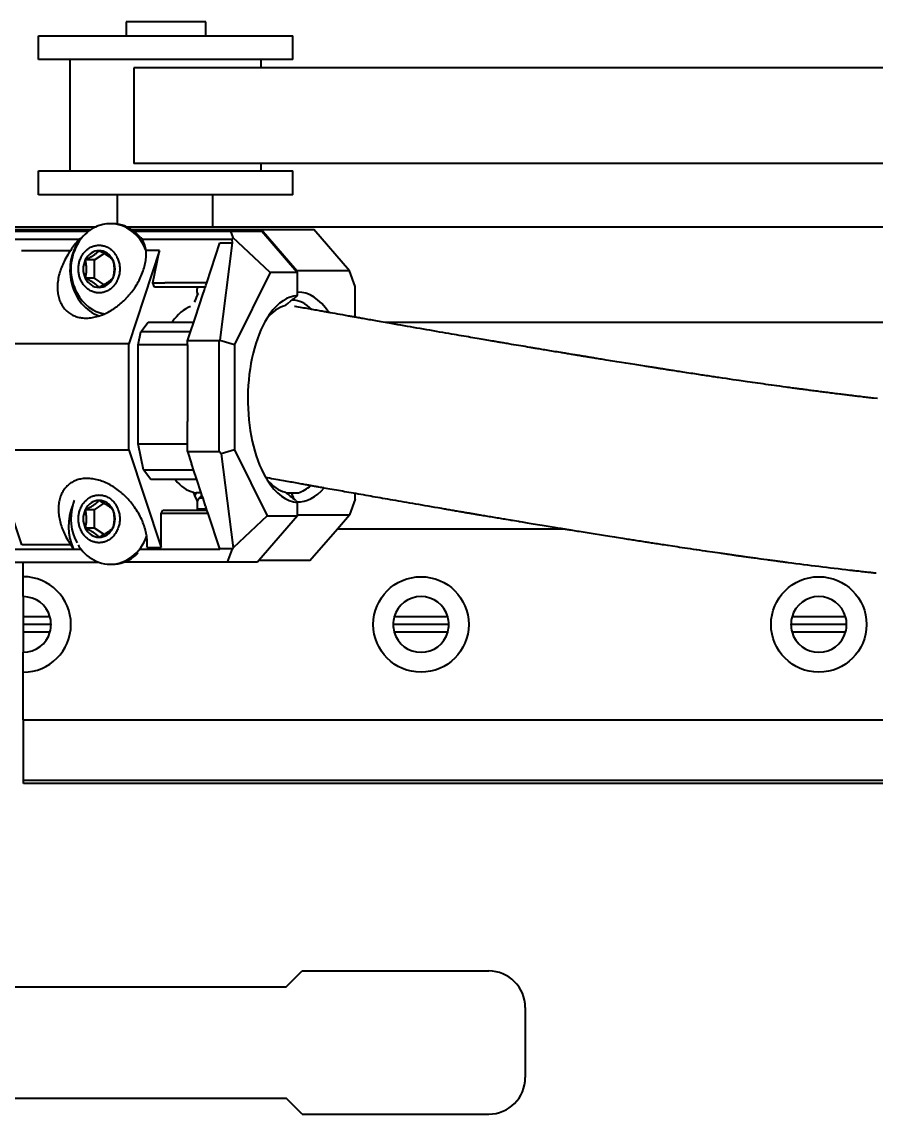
# Model space of a CAD drawing. Header units: millimetres. Extents: x 15 to 415, y 5 to 292.
# Drawn here: x 70.14 to 83.56, y 96.56 to 113.72 of the extents above; entities that cross this region are included whole.
import ezdxf

# ---------------------------------------------------------------- set-up
doc = ezdxf.new("R2010")
doc.units = ezdxf.units.MM
doc.layers.add('Geometries', color=7, linetype='Continuous')

msp = doc.modelspace()

# ---------------------------------------------------------------- linework, layer by layer
at = {"layer": 'Geometries', "linetype": 'Continuous', "lineweight": 40}
for p, q in [((71.7768, 113.7231), (71.7768, 113.5047)), ((73.0268, 113.7231), (71.7768, 113.7231)), ((73.0268, 113.5047), (73.0268, 113.7231)), ((70.3955, 113.1297), (70.3955, 113.5047)), ((70.3955, 113.5047), (71.7768, 113.5047)), ((71.7768, 113.5047), (73.0268, 113.5047)), ((73.0268, 113.5047), (74.3955, 113.5047)), ((74.3955, 113.1297), (74.3955, 113.5047)), ((70.8955, 113.1297), (70.3955, 113.1297)), ((70.8955, 111.3797), (70.8955, 113.1297)), ((73.8955, 113.1297), (70.8955, 113.1297)), ((73.8955, 112.9996), (73.8955, 113.1297)), ((74.3955, 113.1297), (73.8955, 113.1297)), ((71.8928, 112.9996), (71.8928, 111.4996)), ((73.8955, 112.9996), (71.8928, 112.9996)), ((86.6718, 112.9996), (73.8955, 112.9996)), ((73.8955, 111.4996), (71.8928, 111.4996)), ((73.8955, 111.3797), (73.8955, 111.4996)), ((86.602, 111.4996), (73.8955, 111.4996)), ((70.3955, 111.0047), (70.3955, 111.3797)), ((70.3955, 111.3797), (70.8955, 111.3797)), ((70.8955, 111.3797), (73.8955, 111.3797)), ((73.8955, 111.3797), (74.3955, 111.3797)), ((74.3955, 111.0047), (74.3955, 111.3797)), ((71.6328, 111.0047), (70.3955, 111.0047)), ((71.6328, 111.0047), (71.6328, 110.546)), ((73.1328, 111.0047), (71.6328, 111.0047)), ((74.3955, 111.0047), (73.1328, 111.0047)), ((73.1328, 111.0047), (73.1328, 110.4996)), ((71.5559, 110.5515), (71.5249, 110.5515)), ((68.034, 110.4584), (71.2198, 110.4584)), ((68.0691, 110.4335), (71.1848, 110.4335)), ((71.2937, 110.4996), (69.9497, 110.4996)), ((73.1328, 110.4996), (71.787, 110.4996)), ((71.8609, 110.4584), (73.0268, 110.4584)), ((71.896, 110.4335), (73.0268, 110.4335)), ((73.0268, 110.4584), (73.8945, 110.4584)), ((73.0268, 110.4335), (73.4126, 110.4335)), ((86.602, 110.4996), (73.1328, 110.4996)), ((73.4126, 110.4335), (73.4498, 110.3341)), ((73.4126, 110.4335), (73.904, 110.4335)), ((74.4571, 109.8109), (73.8945, 110.4584)), ((73.8945, 110.4584), (74.7233, 110.4584)), ((73.904, 110.4335), (74.4571, 109.797)), ((75.2859, 109.8109), (74.7233, 110.4584)), ((71.034, 110.3028), (68.2266, 110.3028)), ((71.0641, 110.3267), (71.075, 110.3267)), ((72.0229, 110.3267), (72.0019, 110.3267)), ((73.4343, 110.3028), (72.0294, 110.3028)), ((72.0673, 110.214), (72.066, 110.2177)), ((73.041, 109.6239), (73.248, 110.2499)), ((73.248, 110.2499), (73.4425, 110.2499)), ((73.4425, 110.2499), (73.2487, 108.7209)), ((73.4498, 110.3341), (73.4343, 110.3028)), ((73.4343, 110.3028), (73.4425, 110.2499)), ((74.0384, 109.786), (73.4498, 110.3341)), ((70.1278, 110.1315), (70.9043, 110.1315)), ((71.2775, 109.9834), (71.4297, 110.0849)), ((72.3004, 110.1315), (71.8154, 108.6646)), ((72.3004, 110.1315), (72.0889, 110.1315)), ((72.0891, 110.1276), (72.0889, 110.1315)), ((72.1963, 109.6239), (72.3004, 110.1315)), ((71.2775, 109.9834), (71.1331, 109.9834)), ((71.2775, 109.6947), (71.2775, 109.9834)), ((71.2775, 109.6947), (71.1331, 109.6947)), ((71.4297, 109.5932), (71.2775, 109.6947)), ((74.0384, 109.786), (73.4771, 108.6516)), ((74.4667, 109.786), (74.0384, 109.786)), ((75.2859, 109.8109), (74.4571, 109.8109)), ((74.4571, 109.797), (74.4571, 109.8109)), ((74.4571, 109.797), (74.4667, 109.786)), ((74.4667, 109.4765), (74.4667, 109.786)), ((75.3725, 109.5635), (75.2859, 109.8109)), ((72.2192, 109.5548), (72.1963, 109.6239)), ((72.1963, 109.6239), (72.3821, 109.6239)), ((72.8916, 109.5548), (72.2192, 109.5548)), ((73.041, 109.6239), (72.3821, 109.6239)), ((73.0182, 109.5548), (72.8916, 109.5548)), ((72.8916, 109.5548), (72.8916, 109.5306)), ((72.8916, 109.4748), (72.8916, 109.5306)), ((72.9746, 109.4231), (73.0034, 109.5101)), ((73.0034, 109.5101), (73.0182, 109.5548)), ((73.0182, 109.5548), (73.0187, 109.5564)), ((73.0187, 109.5564), (73.0265, 109.5798)), ((73.0265, 109.5798), (73.041, 109.6239)), ((75.3725, 109.083), (75.3725, 109.5635)), ((72.8364, 109.0048), (72.9476, 109.3414)), ((72.8504, 109.325), (72.8623, 109.3513)), ((72.8623, 109.3513), (72.8916, 109.4162)), ((72.913, 109.4315), (72.8916, 109.4748)), ((72.8916, 109.4748), (72.8916, 109.4162)), ((72.9476, 109.3414), (72.9594, 109.3771)), ((72.9594, 109.3771), (72.9746, 109.4231)), ((74.3785, 109.3514), (74.3875, 109.3585)), ((74.3849, 109.3513), (74.3785, 109.3513)), ((74.3875, 109.3585), (74.3849, 109.3513)), ((74.4615, 109.4162), (74.4667, 109.4222)), ((74.4667, 109.4222), (74.4667, 109.4765)), ((74.2661, 109.2606), (74.2864, 109.2773)), ((72.0053, 108.8505), (72.1195, 109.0048)), ((72.1195, 109.0048), (72.4955, 109.0048)), ((72.4955, 109.0048), (72.8364, 109.0048)), ((72.7853, 108.8505), (72.8364, 109.0048)), ((86.602, 108.9996), (75.8437, 108.9996)), ((71.9638, 108.6484), (72.0053, 108.8505)), ((72.7853, 108.8505), (72.0053, 108.8505)), ((72.7388, 108.7096), (72.7853, 108.8505)), ((71.8154, 108.6646), (69.6429, 108.6646)), ((71.8154, 106.9991), (71.8154, 108.6646)), ((72.7388, 108.6484), (71.9638, 108.6484)), ((71.9638, 107.0939), (71.9638, 108.6484)), ((73.2384, 108.7096), (72.7388, 108.7096)), ((72.7388, 108.6484), (72.7388, 108.7096)), ((72.7388, 108.6484), (72.7388, 107.4445)), ((73.2384, 108.7096), (73.2487, 108.7209)), ((73.2384, 106.9721), (73.2384, 108.7096)), ((73.2487, 108.7209), (73.4771, 108.6516)), ((73.4771, 108.6516), (73.4771, 107.0007)), ((72.7388, 107.0939), (72.7388, 107.4445)), ((69.6429, 106.9991), (71.8154, 106.9991)), ((71.8154, 106.9991), (72.3238, 105.4614)), ((72.0478, 106.6841), (71.9638, 107.0939)), ((71.9638, 107.0939), (72.7388, 107.0939)), ((72.7388, 106.9721), (72.7388, 107.0939)), ((72.7388, 106.9721), (73.2384, 106.9721)), ((72.7388, 106.9721), (72.8029, 106.778)), ((73.2698, 106.9378), (73.2384, 106.9721)), ((73.4771, 107.0007), (73.2698, 106.9378)), ((73.2698, 106.9378), (73.4569, 105.4608)), ((73.4771, 107.0007), (73.9924, 105.9594)), ((72.8106, 106.7548), (72.8029, 106.778)), ((72.8106, 106.7548), (72.8106, 106.7547)), ((72.834, 106.6841), (72.8106, 106.7547)), ((72.0478, 106.6841), (72.834, 106.6841)), ((72.1621, 106.5298), (72.0478, 106.6841)), ((72.885, 106.5298), (72.834, 106.6841)), ((72.5423, 106.5298), (72.1621, 106.5298)), ((72.885, 106.5298), (72.5423, 106.5298)), ((72.9532, 106.3234), (72.885, 106.5298)), ((71.7009, 106.3235), (71.7062, 106.319)), ((71.7815, 106.2485), (71.7769, 106.2532)), ((72.8362, 106.3234), (72.832, 106.3324)), ((72.8362, 106.3234), (72.8767, 106.3234)), ((72.8557, 106.2809), (72.8362, 106.3234)), ((72.8767, 106.3234), (72.8557, 106.2809)), ((72.8916, 106.2026), (72.8557, 106.2809)), ((72.9532, 106.3234), (72.8767, 106.3234)), ((72.8916, 106.1785), (72.9203, 106.2365)), ((72.9203, 106.2365), (72.9656, 106.286)), ((72.982, 106.2365), (72.9203, 106.2365)), ((72.9656, 106.286), (72.9532, 106.3234)), ((72.982, 106.2365), (72.9656, 106.286)), ((73.0224, 106.1141), (72.982, 106.2365)), ((74.2879, 106.3234), (74.2768, 106.3324)), ((74.2935, 106.3189), (74.2879, 106.3234)), ((74.288, 106.3234), (74.3714, 106.3234)), ((74.3714, 106.3234), (74.4809, 106.3234)), ((74.3996, 106.2484), (74.3823, 106.2484)), ((74.3996, 106.2484), (74.4147, 106.2311)), ((75.3602, 106.319), (75.3724, 106.3168)), ((75.3725, 106.2247), (75.3725, 106.3168)), ((71.2775, 106.0584), (71.4297, 106.1599)), ((72.8916, 106.2026), (72.8916, 106.1785)), ((72.8916, 106.1785), (72.8916, 106.0734)), ((72.8916, 106.0734), (72.8916, 106.0484)), ((72.8916, 106.0734), (73.0359, 106.0734)), ((73.0224, 106.1141), (73.0268, 106.1008)), ((73.0359, 106.0734), (73.0268, 106.1008)), ((73.0441, 106.0484), (73.0359, 106.0734)), ((74.4147, 106.2311), (74.4353, 106.2073)), ((74.4415, 106.2026), (74.4353, 106.2073)), ((74.4415, 106.2026), (74.4593, 106.1821)), ((74.4593, 106.1821), (74.4667, 106.1736)), ((74.4667, 105.9773), (74.4667, 106.1736)), ((75.3725, 106.2247), (75.2859, 105.9773)), ((70.1362, 105.5068), (69.98, 105.9793)), ((71.2775, 106.0584), (71.1331, 106.0584)), ((71.2775, 105.7697), (71.2775, 106.0584)), ((72.3238, 105.9984), (72.3485, 106.0484)), ((73.0607, 105.9984), (72.3238, 105.9984)), ((72.3238, 105.4614), (72.3238, 105.9984)), ((72.3485, 106.0484), (72.8916, 106.0484)), ((72.8916, 106.0484), (73.0441, 106.0484)), ((73.0607, 105.9984), (73.0441, 106.0484)), ((73.2446, 105.442), (73.0607, 105.9984)), ((73.9924, 105.9594), (73.4569, 105.4608)), ((74.4667, 105.9594), (73.8575, 105.2584)), ((73.9924, 105.9594), (74.4667, 105.9594)), ((74.4667, 105.9773), (75.2859, 105.9773)), ((74.4667, 105.9594), (74.4667, 105.9773)), ((75.0926, 105.7548), (75.2859, 105.9773)), ((71.2775, 105.7697), (71.1331, 105.7697)), ((71.4297, 105.6682), (71.2775, 105.7697)), ((74.6612, 105.2584), (75.0926, 105.7548)), ((75.0926, 105.7548), (78.6689, 105.7548)), ((78.669, 105.7548), (78.6786, 105.7533)), ((68.2877, 105.4393), (70.9469, 105.4393)), ((70.9047, 105.5068), (70.1362, 105.5068)), ((70.9492, 105.4369), (71.0667, 105.437)), ((71.9867, 105.4371), (73.2472, 105.4369)), ((72.102, 105.4614), (72.1033, 105.4751)), ((72.102, 105.4614), (72.3238, 105.4614)), ((73.4468, 105.442), (73.2446, 105.442)), ((73.2472, 105.4369), (73.2446, 105.442)), ((73.3687, 105.2334), (73.4468, 105.442)), ((73.4468, 105.442), (73.4569, 105.4608)), ((70.0232, 105.2334), (70.157, 105.2334)), ((70.157, 105.0048), (70.157, 105.2334)), ((70.157, 105.2334), (70.1605, 105.2334)), ((70.1605, 105.2334), (71.3426, 105.2334)), ((73.3687, 105.2334), (71.7382, 105.2334)), ((73.8358, 105.2334), (73.3687, 105.2334)), ((73.8575, 105.2584), (73.8358, 105.2334)), ((74.6612, 105.2584), (73.8575, 105.2584)), ((71.5249, 105.2015), (71.5559, 105.2015)), ((70.157, 104.6923), (70.157, 105.0048)), ((70.1605, 104.3742), (70.1605, 104.6923)), ((70.5779, 104.3742), (70.1605, 104.3742)), ((70.1605, 104.2548), (70.1605, 104.3742)), ((76.8279, 104.3742), (75.9861, 104.3742)), ((83.0779, 104.3742), (82.2361, 104.3742)), ((70.5945, 104.2548), (70.1605, 104.2548)), ((70.1605, 104.1354), (70.1605, 104.2548)), ((76.8445, 104.2548), (75.9695, 104.2548)), ((83.0945, 104.2548), (82.2195, 104.2548)), ((70.5779, 104.1354), (70.1605, 104.1354)), ((70.1605, 103.8173), (70.1605, 104.1354)), ((76.8279, 104.1354), (75.9861, 104.1354)), ((83.0779, 104.1354), (82.2361, 104.1354)), ((70.157, 103.5048), (70.157, 103.8173)), ((70.157, 102.7548), (70.157, 103.5048)), ((70.157, 102.7548), (70.1605, 102.7548)), ((70.1605, 101.8048), (70.1605, 102.7548)), ((70.1605, 102.7548), (85.1868, 102.7548)), ((85.1868, 101.8048), (70.1605, 101.8048)), ((70.1605, 101.7548), (70.1605, 101.8048)), ((85.1868, 101.7548), (70.1605, 101.7548)), ((74.2908, 98.5606), (74.5408, 98.8106)), ((74.5408, 98.8106), (77.4701, 98.8106)), ((69.756, 98.5606), (74.2908, 98.5606)), ((78.0451, 98.2356), (78.0451, 97.1356)), ((69.3233, 96.8106), (74.2908, 96.8106)), ((74.5408, 96.5606), (74.2908, 96.8106)), ((74.5408, 96.5606), (77.4701, 96.5606))]:
    msp.add_line(p, q, dxfattribs=at)
at = {"layer": 'Geometries', "linetype": 'Continuous', "lineweight": 40, "flags": 128}
for points in [[(71.3496, 110.214), (71.3626, 110.2137), (71.3757, 110.2128), (71.389, 110.2113), (71.4024, 110.209), (71.4159, 110.2061), (71.4293, 110.2026), (71.4426, 110.1983), (71.4559, 110.1934), (71.4691, 110.1877), (71.4841, 110.1804), (71.4988, 110.1721), (71.5132, 110.163), (71.5273, 110.1529), (71.5383, 110.1442), (71.5491, 110.135), (71.5595, 110.1252), (71.5695, 110.1149), (71.5792, 110.1042), (71.5886, 110.093), (71.5975, 110.0814), (71.6059, 110.0693), (71.6139, 110.0569), (71.6214, 110.0442), (71.6301, 110.0279), (71.6381, 110.0113), (71.6452, 109.9943), (71.6516, 109.9771), (71.6566, 109.9615), (71.6609, 109.9458), (71.6646, 109.9302), (71.6677, 109.9145), (71.6702, 109.8989), (71.6721, 109.8837), (71.6734, 109.8686), (71.6741, 109.8537), (71.6744, 109.839), (71.6741, 109.8241), (71.6733, 109.8089), (71.672, 109.7935), (71.67, 109.778), (71.6675, 109.7624), (71.6644, 109.747), (71.6608, 109.7316), (71.6565, 109.7163), (71.6516, 109.701), (71.6452, 109.6838), (71.6381, 109.6668), (71.6301, 109.6501), (71.6214, 109.6338), (71.6139, 109.6211), (71.6059, 109.6087), (71.5975, 109.5967), (71.5886, 109.5851), (71.5792, 109.5739), (71.5695, 109.5631), (71.5595, 109.5528), (71.5491, 109.5431), (71.5383, 109.5338), (71.5273, 109.5252), (71.5132, 109.5151), (71.4988, 109.5059), (71.4841, 109.4977), (71.4691, 109.4904), (71.4557, 109.4846), (71.4421, 109.4796), (71.4285, 109.4753), (71.415, 109.4717), (71.4015, 109.4688), (71.3883, 109.4667), (71.3752, 109.4652), (71.3623, 109.4643), (71.3496, 109.464), (71.3366, 109.4643), (71.3235, 109.4652), (71.3102, 109.4668), (71.2968, 109.469), (71.2833, 109.4719), (71.2699, 109.4755), (71.2566, 109.4797), (71.2433, 109.4847), (71.2301, 109.4904), (71.2152, 109.4977), (71.2004, 109.5059), (71.186, 109.5151), (71.1719, 109.5252), (71.1609, 109.5338), (71.1502, 109.5431), (71.1397, 109.5528), (71.1297, 109.5631), (71.12, 109.5739), (71.1107, 109.5851), (71.1018, 109.5967), (71.0933, 109.6087), (71.0853, 109.6211), (71.0778, 109.6338), (71.0691, 109.6501), (71.0611, 109.6668), (71.054, 109.6838), (71.0476, 109.701), (71.0427, 109.7166), (71.0383, 109.7322), (71.0346, 109.7479), (71.0315, 109.7635), (71.029, 109.7791), (71.0272, 109.7943), (71.0259, 109.8094), (71.0251, 109.8243), (71.0248, 109.839), (71.0251, 109.854), (71.0259, 109.8692), (71.0272, 109.8845), (71.0292, 109.9), (71.0317, 109.9156), (71.0348, 109.931), (71.0384, 109.9464), (71.0427, 109.9618), (71.0476, 109.9771), (71.054, 109.9943), (71.0611, 110.0113), (71.0691, 110.0279), (71.0778, 110.0442), (71.0853, 110.0569), (71.0933, 110.0693), (71.1018, 110.0814), (71.1107, 110.093), (71.12, 110.1042), (71.1297, 110.1149), (71.1397, 110.1252), (71.1502, 110.135), (71.1609, 110.1442), (71.1719, 110.1529), (71.186, 110.163), (71.2004, 110.1721), (71.2152, 110.1804), (71.2301, 110.1877), (71.2435, 110.1935), (71.2571, 110.1985), (71.2707, 110.2028), (71.2842, 110.2063), (71.2977, 110.2092), (71.3109, 110.2114), (71.324, 110.2129), (71.3369, 110.2137), (71.3496, 110.214)], [(71.034, 110.3028), (71.049, 110.3148), (71.0641, 110.3267)], [(72.0229, 110.3267), (72.0263, 110.3148), (72.0294, 110.3028)], [(72.0414, 110.2786), (72.0382, 110.2855), (72.0294, 110.3028)], [(72.066, 110.2177), (72.0613, 110.2311), (72.0541, 110.2497), (72.0464, 110.2678), (72.0414, 110.2786)], [(72.0738, 110.1934), (72.068, 110.2119), (72.0673, 110.214)], [(72.0889, 110.1315), (72.0846, 110.1521), (72.0796, 110.1723), (72.0741, 110.1923), (72.0738, 110.1934)], [(70.9043, 110.1315), (70.8875, 110.108), (70.8714, 110.0841), (70.8557, 110.0598), (70.8407, 110.0352), (70.8264, 110.0102), (70.8127, 109.9851), (70.7996, 109.9597), (70.7883, 109.9363), (70.7777, 109.9128), (70.7676, 109.8892), (70.7582, 109.8657), (70.7494, 109.8421), (70.7413, 109.8186)], [(71.1331, 109.9834), (71.1466, 109.9902), (71.1594, 109.9968), (71.1716, 110.0032), (71.1833, 110.0094), (71.1943, 110.0155), (71.205, 110.0214), (71.2171, 110.0284), (71.2287, 110.0353), (71.2398, 110.0421), (71.2505, 110.0488), (71.2607, 110.0555), (71.2706, 110.0622), (71.2801, 110.069), (71.2894, 110.0758), (71.2984, 110.0826), (71.3073, 110.0896), (71.3145, 110.0956), (71.3216, 110.1017), (71.3287, 110.1079), (71.3336, 110.1123)], [(71.3336, 110.1123), (71.3357, 110.1143), (71.3427, 110.1209), (71.3496, 110.1277)], [(71.3496, 110.1277), (71.3631, 110.1209), (71.376, 110.1143), (71.3881, 110.1079), (71.3998, 110.1017), (71.4109, 110.0956), (71.4215, 110.0896), (71.4298, 110.0849)], [(71.4298, 110.0849), (71.4336, 110.0826), (71.4452, 110.0758), (71.4563, 110.069), (71.467, 110.0622), (71.4772, 110.0555), (71.4871, 110.0488), (71.4966, 110.0421), (71.5059, 110.0353), (71.515, 110.0284), (71.5238, 110.0214), (71.531, 110.0155), (71.5382, 110.0094), (71.5452, 110.0032), (71.5522, 109.9968), (71.5592, 109.9902), (71.5661, 109.9834)], [(71.9132, 109.5506), (71.9238, 109.5668), (71.938, 109.5895), (71.9517, 109.6126), (71.9648, 109.6358), (71.9774, 109.6593), (71.9899, 109.6841), (72.0017, 109.7091), (72.0128, 109.7342), (72.0233, 109.7594), (72.0329, 109.7846), (72.0419, 109.8097), (72.0497, 109.8337), (72.0569, 109.8576), (72.0633, 109.8814), (72.0691, 109.905), (72.0742, 109.9284), (72.0785, 109.9517), (72.0822, 109.9746), (72.0852, 109.9973), (72.0876, 110.0207), (72.0892, 110.0437), (72.0902, 110.0663), (72.0904, 110.0885), (72.09, 110.1103), (72.0891, 110.1276)], [(71.1331, 109.6947), (71.1366, 109.7094), (71.1399, 109.7243), (71.1429, 109.7395), (71.1455, 109.7549), (71.1475, 109.7678), (71.1491, 109.7809), (71.1504, 109.7941), (71.1514, 109.8075), (71.1521, 109.8209), (71.1524, 109.83), (71.1524, 109.839), (71.1522, 109.8542), (71.1515, 109.8693), (71.1504, 109.8844), (71.1488, 109.8993), (71.1469, 109.9141), (71.1447, 109.9286), (71.1421, 109.9426), (71.1394, 109.9564), (71.1363, 109.97), (71.1331, 109.9834)], [(71.5661, 109.9834), (71.5696, 109.9687), (71.5729, 109.9538), (71.5759, 109.9386), (71.5786, 109.9232), (71.5805, 109.9103), (71.5821, 109.8972), (71.5834, 109.8839), (71.5845, 109.8706), (71.5851, 109.8571), (71.5854, 109.8481), (71.5855, 109.839), (71.5852, 109.8239), (71.5845, 109.8087), (71.5834, 109.7936), (71.5818, 109.7787), (71.5799, 109.764), (71.5777, 109.7495), (71.5752, 109.7355), (71.5724, 109.7217), (71.5693, 109.7081), (71.5661, 109.6947)], [(70.7413, 109.8186), (70.7333, 109.7932), (70.726, 109.7676), (70.7194, 109.7419), (70.7135, 109.716), (70.7085, 109.69), (70.7042, 109.664), (70.7008, 109.638), (70.6984, 109.6142), (70.6968, 109.5905), (70.6959, 109.567), (70.6958, 109.5436), (70.6965, 109.5205), (70.6979, 109.4976), (70.7001, 109.4756), (70.703, 109.4539), (70.7067, 109.4326), (70.7111, 109.4117), (70.7162, 109.3912), (70.7221, 109.3712), (70.7287, 109.3516), (70.736, 109.3326), (70.744, 109.3142), (70.7526, 109.2963), (70.762, 109.2791), (70.7719, 109.2625), (70.7825, 109.2465), (70.7936, 109.2312), (70.8054, 109.2165), (70.8176, 109.2026), (70.8304, 109.1893), (70.8436, 109.1768), (70.8573, 109.165), (70.8714, 109.1539), (70.8859, 109.1435), (70.9007, 109.1339), (70.9159, 109.1249), (70.9314, 109.1166), (70.9475, 109.1089), (70.9641, 109.1018), (70.9813, 109.0954), (70.999, 109.0895), (71.0172, 109.0844), (71.0359, 109.0799), (71.0551, 109.0761), (71.0748, 109.0731), (71.0948, 109.0709), (71.1153, 109.0694), (71.1361, 109.0686), (71.1451, 109.0686)], [(71.3336, 109.5657), (71.3287, 109.5702), (71.3216, 109.5764), (71.3145, 109.5825), (71.3073, 109.5884), (71.2984, 109.5954), (71.2894, 109.6023), (71.2801, 109.6091), (71.2706, 109.6158), (71.2607, 109.6225), (71.2505, 109.6292), (71.2398, 109.636), (71.2287, 109.6427), (71.2171, 109.6496), (71.205, 109.6566), (71.1943, 109.6626), (71.1833, 109.6686), (71.1716, 109.6749), (71.1594, 109.6813), (71.1466, 109.6879), (71.1331, 109.6947)], [(71.5661, 109.6947), (71.5592, 109.6879), (71.5522, 109.6813), (71.5452, 109.6749), (71.5382, 109.6686), (71.531, 109.6626), (71.5238, 109.6566), (71.515, 109.6496), (71.5059, 109.6427), (71.4966, 109.636), (71.4871, 109.6292), (71.4772, 109.6225), (71.467, 109.6158), (71.4563, 109.6091), (71.4452, 109.6023), (71.4336, 109.5954), (71.4298, 109.5932)], [(71.3496, 109.5504), (71.3427, 109.5572), (71.3357, 109.5638), (71.3336, 109.5657)], [(71.4298, 109.5932), (71.4215, 109.5884), (71.4109, 109.5825), (71.3998, 109.5764), (71.3881, 109.5702), (71.376, 109.5638), (71.3631, 109.5572), (71.3496, 109.5504)], [(71.8502, 109.464), (71.8623, 109.4794), (71.8778, 109.5)], [(71.8778, 109.5), (71.8783, 109.5006), (71.8939, 109.5223), (71.9091, 109.5444), (71.9132, 109.5506)], [(71.6328, 109.252), (71.6427, 109.2594), (71.6625, 109.275), (71.6819, 109.2909), (71.7009, 109.3072), (71.7197, 109.3241), (71.7383, 109.3415), (71.7484, 109.3513)], [(71.7484, 109.3513), (71.7568, 109.3596), (71.7751, 109.3782), (71.7768, 109.38)], [(71.7768, 109.38), (71.7931, 109.3974), (71.8109, 109.4171), (71.8189, 109.4263)], [(71.8189, 109.4263), (71.8284, 109.4374), (71.8455, 109.4581), (71.8502, 109.464)], [(74.2864, 109.2773), (74.3143, 109.3), (74.3629, 109.339), (74.3785, 109.3514)], [(74.3875, 109.3585), (74.412, 109.3777), (74.4615, 109.4162)], [(71.4338, 109.1343), (71.4494, 109.1414), (71.4718, 109.1522), (71.4941, 109.1636), (71.5162, 109.1757), (71.5381, 109.1883), (71.5596, 109.2015), (71.5809, 109.2153), (71.6019, 109.2296), (71.6224, 109.2443), (71.6328, 109.252)], [(74.6926, 109.2043), (74.6726, 109.2079), (74.6468, 109.2125), (74.6207, 109.2172), (74.5939, 109.222), (74.5664, 109.2269), (74.5382, 109.232), (74.5115, 109.2368), (74.4841, 109.2417), (74.4561, 109.2468), (74.4275, 109.2519), (74.4209, 109.2531)], [(74.961, 109.1563), (74.9507, 109.1581), (74.9362, 109.1607), (74.921, 109.1634), (74.9053, 109.1662), (74.889, 109.1692), (74.8721, 109.1722), (74.8528, 109.1756), (74.8328, 109.1792), (74.8121, 109.1829), (74.7907, 109.1867), (74.7686, 109.1907), (74.7457, 109.1948), (74.7221, 109.199), (74.6977, 109.2034), (74.6926, 109.2043)], [(75.3724, 109.083), (75.3632, 109.0847), (75.3462, 109.0877), (75.3299, 109.0906), (75.3142, 109.0934), (75.2992, 109.096), (75.2846, 109.0986), (75.27, 109.1012), (75.2468, 109.1054), (75.2233, 109.1095), (75.181, 109.1171), (75.1379, 109.1247), (75.0988, 109.1317), (75.0591, 109.1388), (75.0189, 109.146), (74.9781, 109.1532), (74.9647, 109.1556), (74.961, 109.1563)], [(71.1451, 109.0686), (71.1573, 109.0687), (71.1789, 109.0695), (71.2007, 109.0712), (71.2227, 109.0737), (71.245, 109.0769), (71.2675, 109.081), (71.2901, 109.0859), (71.3128, 109.0915), (71.3356, 109.098), (71.3499, 109.1024)], [(71.3499, 109.1024), (71.3584, 109.1052), (71.3812, 109.1131), (71.404, 109.1218), (71.4268, 109.1313), (71.4338, 109.1343)], [(75.8437, 108.9996), (75.8421, 108.9999), (75.8117, 109.0053), (75.782, 109.0105), (75.7534, 109.0156), (75.7255, 109.0205), (75.6982, 109.0253), (75.6715, 109.03), (75.645, 109.0347), (75.6191, 109.0393), (75.594, 109.0437), (75.5695, 109.0481), (75.5457, 109.0523), (75.5229, 109.0563), (75.5009, 109.0602), (75.4794, 109.064), (75.4587, 109.0677), (75.4382, 109.0713), (75.4184, 109.0749), (75.3993, 109.0782), (75.3809, 109.0815), (75.3724, 109.083)], [(83.5805, 107.8033), (83.5188, 107.8102), (83.4952, 107.8129), (83.472, 107.8155), (83.4492, 107.8181), (83.427, 107.8207), (83.4053, 107.8232), (83.3841, 107.8256), (83.3599, 107.8285), (83.3364, 107.8312), (83.3136, 107.8339), (83.2913, 107.8365), (83.2696, 107.8391), (83.2482, 107.8416), (83.2274, 107.8441), (83.2071, 107.8465), (83.1915, 107.8484), (83.1762, 107.8502), (83.1605, 107.8521), (83.1444, 107.854), (83.1254, 107.8563), (83.1058, 107.8587), (83.0855, 107.8612), (83.0645, 107.8637), (83.0432, 107.8664), (83.0219, 107.869), (83.0007, 107.8716), (82.9796, 107.8742), (82.9532, 107.8774), (82.927, 107.8807), (82.9009, 107.884), (82.8746, 107.8873), (82.8476, 107.8907), (82.8229, 107.8938), (82.7977, 107.897), (82.7719, 107.9002), (82.7456, 107.9036), (82.7245, 107.9063), (82.703, 107.909), (82.6811, 107.9118), (82.6594, 107.9146), (82.634, 107.9179), (82.6093, 107.9211), (82.5851, 107.9243), (82.5615, 107.9273), (82.5386, 107.9303), (82.5162, 107.9333), (82.4945, 107.9361), (82.4733, 107.9389), (82.4527, 107.9416), (82.4326, 107.9443), (82.4129, 107.9469), (82.3937, 107.9495), (82.3761, 107.9518), (82.3588, 107.9541), (82.342, 107.9564), (82.3247, 107.9587), (82.3069, 107.9611), (82.286, 107.9639), (82.2644, 107.9668), (82.2421, 107.9698), (82.219, 107.9729), (82.194, 107.9763), (82.1682, 107.9798), (82.1419, 107.9834), (82.0947, 107.9898), (82.0472, 107.9964), (81.9992, 108.003), (81.956, 108.009), (81.9125, 108.015), (81.8686, 108.0211), (81.8249, 108.0273), (81.7817, 108.0333), (81.7392, 108.0393), (81.6974, 108.0452), (81.6563, 108.0511), (81.6158, 108.0568), (81.5761, 108.0625), (81.5369, 108.0681), (81.4977, 108.0738), (81.4048, 108.0872), (81.3111, 108.1009), (81.2556, 108.109), (81.1996, 108.1172), (81.1431, 108.1255), (81.0861, 108.134), (81.0635, 108.1373), (81.0407, 108.1407), (81.0172, 108.1442), (80.9932, 108.1478), (80.9686, 108.1515), (80.9434, 108.1552), (80.9176, 108.1591), (80.8912, 108.1631), (80.8671, 108.1667), (80.8425, 108.1704), (80.8177, 108.1741), (80.7931, 108.1778), (80.7689, 108.1815), (80.7375, 108.1862), (80.7066, 108.1909), (80.6762, 108.1955), (80.6442, 108.2004), (80.6128, 108.2052), (80.5819, 108.2099), (80.5516, 108.2146), (80.5218, 108.2191), (80.4953, 108.2232), (80.4693, 108.2272), (80.4438, 108.2311), (80.4188, 108.235), (80.3944, 108.2387), (80.3707, 108.2424), (80.3478, 108.2459), (80.3274, 108.2491), (80.3076, 108.2522), (80.2885, 108.2551), (80.27, 108.258), (80.2521, 108.2608), (80.2348, 108.2635), (80.2182, 108.2661), (80.2023, 108.2686), (80.1869, 108.2709), (80.1723, 108.2732), (80.1583, 108.2754), (80.1449, 108.2775), (80.1363, 108.2789), (80.1278, 108.2802), (80.1191, 108.2815), (80.1098, 108.283), (80.1001, 108.2845), (80.0898, 108.2861), (80.0791, 108.2878), (80.0647, 108.2901), (80.0495, 108.2925), (80.0335, 108.295), (80.0167, 108.2976), (79.999, 108.3004), (79.9809, 108.3032), (79.962, 108.3062), (79.9423, 108.3093), (79.9217, 108.3126), (79.8913, 108.3174), (79.8607, 108.3222), (79.8298, 108.3271), (79.7989, 108.332), (79.7677, 108.337), (79.6977, 108.3481), (79.6269, 108.3594), (79.5554, 108.3709), (79.483, 108.3825), (79.4504, 108.3878), (79.4175, 108.3931), (79.3845, 108.3984), (79.3514, 108.4038), (79.3181, 108.4091), (79.2926, 108.4133), (79.2679, 108.4173), (79.2438, 108.4212), (79.2205, 108.425), (79.1979, 108.4286), (79.176, 108.4322), (79.1549, 108.4356), (79.1346, 108.4389), (79.115, 108.4421), (79.0961, 108.4452), (79.0783, 108.4481), (79.0613, 108.4509), (79.045, 108.4536), (79.0295, 108.4561), (79.0158, 108.4583), (79.0027, 108.4605), (78.9903, 108.4625), (78.9785, 108.4644), (78.9673, 108.4663), (78.9604, 108.4674), (78.9531, 108.4686), (78.9453, 108.4699), (78.9371, 108.4712), (78.9284, 108.4727), (78.9191, 108.4742), (78.9074, 108.4761), (78.8949, 108.4782), (78.8817, 108.4803), (78.8678, 108.4826), (78.8531, 108.485), (78.838, 108.4875), (78.8222, 108.4901), (78.8057, 108.4928), (78.7885, 108.4957), (78.7702, 108.4987), (78.7512, 108.5018), (78.7315, 108.5051), (78.711, 108.5085), (78.6897, 108.512), (78.6725, 108.5148), (78.6549, 108.5177), (78.6375, 108.5206), (78.6204, 108.5235), (78.6034, 108.5263), (78.5736, 108.5312), (78.5445, 108.536), (78.5161, 108.5408), (78.4883, 108.5454), (78.4612, 108.5499), (78.4333, 108.5545), (78.406, 108.5591), (78.3796, 108.5635), (78.354, 108.5678), (78.3291, 108.5719), (78.3051, 108.5759), (78.2831, 108.5796), (78.2619, 108.5832), (78.2413, 108.5866), (78.2215, 108.5899), (78.2024, 108.5931), (78.1871, 108.5957), (78.1722, 108.5982), (78.1579, 108.6006), (78.1437, 108.603), (78.1293, 108.6054), (78.1148, 108.6078), (78.0803, 108.6136), (78.0452, 108.6196), (78.0107, 108.6254), (77.9757, 108.6313), (77.9401, 108.6373), (77.9039, 108.6434), (77.8671, 108.6496), (77.8297, 108.656), (77.8075, 108.6597), (77.7857, 108.6634), (77.7645, 108.667), (77.7438, 108.6705), (77.7236, 108.674), (77.7039, 108.6773), (77.6848, 108.6805), (77.6662, 108.6837), (77.6481, 108.6868), (77.6305, 108.6898), (77.6134, 108.6927), (77.5961, 108.6956), (77.5787, 108.6986), (77.5613, 108.7016), (77.5438, 108.7045), (77.5263, 108.7075), (77.4985, 108.7123), (77.4705, 108.7171), (77.4424, 108.7219), (77.4137, 108.7268), (77.383, 108.732), (77.3516, 108.7374), (77.3197, 108.7429), (77.287, 108.7485), (77.2537, 108.7542), (77.2204, 108.7599), (77.1864, 108.7657), (77.1518, 108.7717), (77.1166, 108.7778), (77.0799, 108.7841), (77.0426, 108.7905), (77.0046, 108.7971), (76.9659, 108.8037), (76.9266, 108.8105), (76.8867, 108.8174), (76.8462, 108.8244), (76.7983, 108.8327), (76.7496, 108.8412), (76.7001, 108.8498), (76.6497, 108.8585), (76.5986, 108.8674), (76.5467, 108.8765), (76.4969, 108.8851), (76.4465, 108.8939), (76.3953, 108.9029), (76.3433, 108.9119), (76.2906, 108.9211), (76.242, 108.9296), (76.1928, 108.9383), (76.143, 108.947), (76.0925, 108.9559), (76.0413, 108.9648), (75.9896, 108.974), (75.9371, 108.9832), (75.9048, 108.9889), (75.8732, 108.9944), (75.8437, 108.9996)], [(71.1604, 106.549), (71.1405, 106.5487), (71.1196, 106.5475), (71.0992, 106.5456), (71.0792, 106.5429), (71.0597, 106.5395), (71.0406, 106.5353), (71.0221, 106.5304), (71.004, 106.5248), (70.9865, 106.5186), (70.9696, 106.5117), (70.9532, 106.5042), (70.9373, 106.4961), (70.9219, 106.4873), (70.9067, 106.4778), (70.8919, 106.4676), (70.8775, 106.4566), (70.8635, 106.4449), (70.8499, 106.4324), (70.8368, 106.4193), (70.8243, 106.4054), (70.8123, 106.3908), (70.8008, 106.3755), (70.7899, 106.3595), (70.7797, 106.3428), (70.7701, 106.3255), (70.7612, 106.3076), (70.753, 106.2891), (70.7454, 106.27), (70.7386, 106.2504), (70.7325, 106.2302), (70.7272, 106.2096), (70.7226, 106.1885), (70.719, 106.1685)], [(71.2367, 106.5441), (71.2272, 106.5452), (71.2051, 106.5473), (71.1832, 106.5486), (71.1617, 106.549), (71.1604, 106.549)], [(71.3449, 106.5214), (71.341, 106.5225), (71.3179, 106.5287), (71.295, 106.5341), (71.2722, 106.5386), (71.2496, 106.5423), (71.2367, 106.5441)], [(71.7009, 106.3235), (71.693, 106.3301), (71.6732, 106.3462), (71.653, 106.3619), (71.6324, 106.3772), (71.6114, 106.392), (71.59, 106.4064), (71.5683, 106.4202), (71.5464, 106.4334), (71.5241, 106.446), (71.5017, 106.458), (71.479, 106.4694), (71.4562, 106.4801), (71.4333, 106.4901), (71.4102, 106.4993), (71.3871, 106.5078), (71.364, 106.5156), (71.3449, 106.5214)], [(73.965, 106.5676), (73.9931, 106.5626), (74.0271, 106.5564), (74.0604, 106.5505), (74.093, 106.5446), (74.1248, 106.5389), (74.156, 106.5333), (74.1864, 106.5278), (74.2161, 106.5225), (74.2451, 106.5173), (74.2735, 106.5122), (74.3011, 106.5073), (74.328, 106.5025), (74.3542, 106.4978), (74.3798, 106.4932), (74.4046, 106.4887), (74.4312, 106.484), (74.4569, 106.4794), (74.4818, 106.475), (74.5058, 106.4707), (74.5291, 106.4665), (74.5492, 106.4629), (74.5686, 106.4595), (74.5874, 106.4561), (74.6055, 106.4529), (74.623, 106.4498), (74.6398, 106.4467), (74.656, 106.4439), (74.6731, 106.4408), (74.6776, 106.44)], [(74.6776, 106.44), (74.6895, 106.4379), (74.7051, 106.4351), (74.7199, 106.4325), (74.7339, 106.43), (74.745, 106.428), (74.7556, 106.4261), (74.766, 106.4243), (74.7764, 106.4224), (74.787, 106.4205), (74.7976, 106.4186), (74.823, 106.4141), (74.849, 106.4095), (74.8797, 106.4041), (74.8859, 106.403)], [(71.3496, 106.289), (71.3626, 106.2887), (71.3757, 106.2878), (71.389, 106.2863), (71.4024, 106.284), (71.4159, 106.2811), (71.4293, 106.2776), (71.4426, 106.2733), (71.4559, 106.2684), (71.4691, 106.2627), (71.4841, 106.2554), (71.4988, 106.2471), (71.5132, 106.238), (71.5273, 106.2279), (71.5383, 106.2192), (71.5491, 106.21), (71.5595, 106.2002), (71.5695, 106.1899), (71.5792, 106.1792), (71.5886, 106.168), (71.5975, 106.1564), (71.6059, 106.1443), (71.6139, 106.1319), (71.6214, 106.1192), (71.6301, 106.1029), (71.6381, 106.0863), (71.6452, 106.0693), (71.6516, 106.0521), (71.6566, 106.0365), (71.6609, 106.0208), (71.6646, 106.0052), (71.6677, 105.9895), (71.6702, 105.9739), (71.6721, 105.9587), (71.6734, 105.9436), (71.6741, 105.9287), (71.6744, 105.914), (71.6741, 105.8991), (71.6733, 105.8839), (71.672, 105.8685), (71.67, 105.853), (71.6675, 105.8374), (71.6644, 105.822), (71.6608, 105.8066), (71.6565, 105.7913), (71.6516, 105.776), (71.6452, 105.7588), (71.6381, 105.7418), (71.6301, 105.7251), (71.6214, 105.7088), (71.6139, 105.6961), (71.6059, 105.6837), (71.5975, 105.6717), (71.5886, 105.6601), (71.5792, 105.6489), (71.5695, 105.6381), (71.5595, 105.6278), (71.5491, 105.6181), (71.5383, 105.6088), (71.5273, 105.6002), (71.5132, 105.5901), (71.4988, 105.5809), (71.4841, 105.5727), (71.4691, 105.5654), (71.4557, 105.5596), (71.4421, 105.5546), (71.4285, 105.5503), (71.415, 105.5467), (71.4015, 105.5438), (71.3883, 105.5417), (71.3752, 105.5402), (71.3623, 105.5393), (71.3496, 105.539), (71.3366, 105.5393), (71.3235, 105.5402), (71.3102, 105.5418), (71.2968, 105.544), (71.2833, 105.5469), (71.2699, 105.5505), (71.2566, 105.5547), (71.2433, 105.5597), (71.2301, 105.5654), (71.2152, 105.5727), (71.2004, 105.5809), (71.186, 105.5901), (71.1719, 105.6002), (71.1609, 105.6088), (71.1502, 105.6181), (71.1397, 105.6278), (71.1297, 105.6381), (71.12, 105.6489), (71.1107, 105.6601), (71.1018, 105.6717), (71.0933, 105.6837), (71.0853, 105.6961), (71.0778, 105.7088), (71.0691, 105.7251), (71.0611, 105.7418), (71.054, 105.7588), (71.0476, 105.776), (71.0427, 105.7916), (71.0383, 105.8072), (71.0346, 105.8229), (71.0315, 105.8385), (71.029, 105.8541), (71.0272, 105.8693), (71.0259, 105.8844), (71.0251, 105.8993), (71.0248, 105.914), (71.0251, 105.929), (71.0259, 105.9442), (71.0272, 105.9595), (71.0292, 105.975), (71.0317, 105.9906), (71.0348, 106.006), (71.0384, 106.0214), (71.0427, 106.0368), (71.0476, 106.0521), (71.054, 106.0693), (71.0611, 106.0863), (71.0691, 106.1029), (71.0778, 106.1192), (71.0853, 106.1319), (71.0933, 106.1443), (71.1018, 106.1564), (71.1107, 106.168), (71.12, 106.1792), (71.1297, 106.1899), (71.1397, 106.2002), (71.1502, 106.21), (71.1609, 106.2192), (71.1719, 106.2279), (71.186, 106.238), (71.2004, 106.2471), (71.2152, 106.2554), (71.2301, 106.2627), (71.2435, 106.2685), (71.2571, 106.2735), (71.2707, 106.2778), (71.2842, 106.2813), (71.2977, 106.2842), (71.3109, 106.2864), (71.324, 106.2879), (71.3369, 106.2887), (71.3496, 106.289)], [(71.7397, 106.2891), (71.7313, 106.2968), (71.7124, 106.3136), (71.7062, 106.319)], [(71.7769, 106.2532), (71.7686, 106.2615), (71.75, 106.2794), (71.7397, 106.2891)], [(71.8872, 106.1255), (71.8748, 106.1417), (71.8579, 106.163), (71.8406, 106.1838), (71.823, 106.204), (71.8051, 106.2238), (71.787, 106.2429), (71.7815, 106.2485)], [(74.3823, 106.2484), (74.3586, 106.267), (74.3175, 106.2996), (74.2935, 106.3189)], [(74.3714, 106.3234), (74.3851, 106.2858), (74.3996, 106.2484)], [(74.4353, 106.2073), (74.3999, 106.2347), (74.3823, 106.2484)], [(74.8859, 106.403), (74.911, 106.3985), (74.9431, 106.3928), (74.9758, 106.387), (75.0092, 106.3811), (75.0433, 106.375), (75.078, 106.3689), (75.1089, 106.3634), (75.1405, 106.3578), (75.1728, 106.3521), (75.2056, 106.3463), (75.2392, 106.3404), (75.2733, 106.3343), (75.3082, 106.3282), (75.3436, 106.3219), (75.3602, 106.319)], [(75.3724, 106.3168), (75.3814, 106.3152), (75.4199, 106.3085), (75.4591, 106.3016), (75.499, 106.2945), (75.5395, 106.2874), (75.5807, 106.2802), (75.6165, 106.2739), (75.6527, 106.2675), (75.6894, 106.2611), (75.7267, 106.2545), (75.7647, 106.2479), (75.8027, 106.2412), (75.8414, 106.2344), (75.8809, 106.2275), (75.921, 106.2205), (75.9627, 106.2133), (76.0051, 106.2059), (76.0482, 106.1983), (76.092, 106.1907), (76.1365, 106.183), (76.1816, 106.1751), (76.2275, 106.1671), (76.2741, 106.1591), (76.3213, 106.1509), (76.3692, 106.1426), (76.4177, 106.1342), (76.4669, 106.1256), (76.5167, 106.117), (76.5672, 106.1083), (76.6197, 106.0993), (76.6728, 106.0901), (76.7018, 106.0851)], [(70.719, 106.1685), (70.7188, 106.1671), (70.7157, 106.1452), (70.7134, 106.123), (70.7119, 106.101), (70.7111, 106.0787), (70.7111, 106.0562), (70.7117, 106.0336), (70.7131, 106.0108), (70.7152, 105.9879), (70.7179, 105.9649), (70.7213, 105.9419), (70.7255, 105.9179), (70.7305, 105.8939), (70.7361, 105.8699), (70.7423, 105.8461), (70.7492, 105.8225), (70.7566, 105.799)], [(71.1331, 106.0584), (71.1466, 106.0652), (71.1594, 106.0718), (71.1716, 106.0782), (71.1833, 106.0844), (71.1943, 106.0905), (71.205, 106.0964), (71.2171, 106.1034), (71.2287, 106.1103), (71.2398, 106.1171), (71.2505, 106.1238), (71.2607, 106.1305), (71.2706, 106.1372), (71.2801, 106.144), (71.2894, 106.1508), (71.2984, 106.1576), (71.3073, 106.1646), (71.3145, 106.1706), (71.3216, 106.1767), (71.3287, 106.1829), (71.3336, 106.1873)], [(71.3336, 106.1873), (71.3357, 106.1893), (71.3427, 106.1959), (71.3496, 106.2027)], [(71.3496, 106.2027), (71.3631, 106.1959), (71.376, 106.1893), (71.3881, 106.1829), (71.3998, 106.1767), (71.4027, 106.175)], [(71.4027, 106.175), (71.4109, 106.1706), (71.4215, 106.1646), (71.4298, 106.1599)], [(71.4298, 106.1599), (71.4336, 106.1576), (71.4452, 106.1508), (71.4563, 106.144), (71.467, 106.1372), (71.4772, 106.1305), (71.4871, 106.1238), (71.4966, 106.1171), (71.5059, 106.1103), (71.515, 106.1034), (71.5238, 106.0964), (71.531, 106.0905), (71.5382, 106.0844), (71.5452, 106.0782), (71.5522, 106.0718), (71.5592, 106.0652), (71.5661, 106.0584)], [(71.9007, 106.1072), (71.8914, 106.1199), (71.8872, 106.1255)], [(72.0736, 105.7548), (72.0726, 105.7584), (72.065, 105.7838), (72.0571, 105.8081), (72.0484, 105.8325), (72.0391, 105.8568), (72.0291, 105.8811), (72.0184, 105.9053), (72.0071, 105.9294), (71.9951, 105.9534), (71.9826, 105.9772), (71.9688, 106.0018), (71.9544, 106.0262), (71.9394, 106.0502), (71.9239, 106.0739), (71.9079, 106.0971), (71.9007, 106.1072)], [(76.7018, 106.0851), (76.7266, 106.0809), (76.7479, 106.0772), (76.7689, 106.0736), (76.7894, 106.0701), (76.8095, 106.0666), (76.8292, 106.0632), (76.8484, 106.0599), (76.87, 106.0562), (76.8911, 106.0526), (76.9116, 106.0491), (76.9314, 106.0457), (76.9508, 106.0424), (76.9695, 106.0392), (76.9908, 106.0356), (77.0113, 106.0321), (77.0311, 106.0287), (77.05, 106.0254), (77.0686, 106.0223), (77.0863, 106.0193), (77.1032, 106.0164), (77.1192, 106.0136), (77.1345, 106.011), (77.149, 106.0086), (77.1626, 106.0062), (77.1728, 106.0045), (77.1824, 106.0029), (77.1916, 106.0013), (77.2004, 105.9998), (77.2094, 105.9983), (77.222, 105.9961), (77.2353, 105.9939), (77.2493, 105.9915), (77.2625, 105.9893), (77.2764, 105.9869), (77.2908, 105.9845), (77.3058, 105.9819), (77.3214, 105.9793), (77.3376, 105.9765), (77.3588, 105.9729), (77.3809, 105.9692), (77.4036, 105.9653), (77.4271, 105.9614), (77.4513, 105.9573), (77.4762, 105.9531), (77.5003, 105.949), (77.5251, 105.9448), (77.5505, 105.9405), (77.5766, 105.9361), (77.6032, 105.9316), (77.6259, 105.9278), (77.649, 105.9239), (77.6725, 105.92), (77.6957, 105.9161), (77.7186, 105.9122), (77.7412, 105.9084), (77.7762, 105.9026), (77.8103, 105.8968), (77.8218, 105.8949)], [(71.1331, 105.7697), (71.1366, 105.7844), (71.1399, 105.7993), (71.1429, 105.8145), (71.1455, 105.8299), (71.1475, 105.8428), (71.1491, 105.8559), (71.1504, 105.8691), (71.1514, 105.8825), (71.1521, 105.8959), (71.1524, 105.905), (71.1524, 105.914), (71.1522, 105.9292), (71.1515, 105.9443), (71.1504, 105.9594), (71.1488, 105.9743), (71.1469, 105.9891), (71.1447, 106.0036), (71.1421, 106.0176), (71.1394, 106.0314), (71.1363, 106.045), (71.1331, 106.0584)], [(71.5661, 106.0584), (71.5696, 106.0437), (71.5729, 106.0288), (71.5759, 106.0136), (71.5786, 105.9982), (71.5805, 105.9853), (71.5821, 105.9722), (71.5834, 105.9589), (71.5845, 105.9456), (71.5851, 105.9321), (71.5854, 105.9231), (71.5855, 105.914), (71.5852, 105.8989), (71.5845, 105.8837), (71.5834, 105.8686), (71.5818, 105.8537), (71.5799, 105.839), (71.5777, 105.8245), (71.5752, 105.8105), (71.5724, 105.7967), (71.5693, 105.7831), (71.5661, 105.7697)], [(77.8218, 105.8949), (77.8437, 105.8912), (77.8754, 105.8859), (77.9065, 105.8808), (77.9368, 105.8757), (77.9519, 105.8732)], [(70.7566, 105.799), (70.7648, 105.7752), (70.7737, 105.7512), (70.7833, 105.7273), (70.7935, 105.7034), (70.8044, 105.6796), (70.8159, 105.6559), (70.828, 105.6323), (70.8421, 105.6066), (70.8568, 105.5811), (70.8721, 105.556), (70.8881, 105.5312), (70.9047, 105.5068)], [(71.3336, 105.6407), (71.3287, 105.6452), (71.3216, 105.6514), (71.3145, 105.6575), (71.3073, 105.6634), (71.2984, 105.6704), (71.2894, 105.6773), (71.2801, 105.6841), (71.2706, 105.6908), (71.2607, 105.6975), (71.2505, 105.7042), (71.2398, 105.711), (71.2287, 105.7177), (71.2171, 105.7246), (71.205, 105.7316), (71.1943, 105.7376), (71.1833, 105.7436), (71.1716, 105.7499), (71.1594, 105.7563), (71.1466, 105.7629), (71.1331, 105.7697)], [(71.5506, 105.7548), (71.5452, 105.7499), (71.5382, 105.7436), (71.531, 105.7376), (71.5238, 105.7316), (71.515, 105.7246), (71.5059, 105.7177), (71.4966, 105.711), (71.4871, 105.7042), (71.4772, 105.6975), (71.467, 105.6908), (71.4563, 105.6841), (71.4452, 105.6773), (71.4336, 105.6704), (71.4298, 105.6682)], [(71.5661, 105.7697), (71.5592, 105.7629), (71.5522, 105.7563), (71.5506, 105.7548)], [(72.0969, 105.6467), (72.095, 105.6586), (72.0906, 105.6832), (72.0854, 105.7081), (72.0794, 105.7332), (72.0736, 105.7548)], [(77.9519, 105.8732), (77.9664, 105.8707), (77.9954, 105.8659), (78.0231, 105.8613), (78.0503, 105.8568), (78.0769, 105.8524), (78.1038, 105.8479), (78.1365, 105.8425), (78.1698, 105.8369), (78.2037, 105.8313), (78.2382, 105.8256), (78.2733, 105.8198), (78.309, 105.8139), (78.3401, 105.8088), (78.3717, 105.8036), (78.4036, 105.7983), (78.4356, 105.793), (78.4668, 105.7879), (78.4973, 105.7829), (78.5269, 105.7781), (78.5534, 105.7737), (78.5792, 105.7695), (78.6044, 105.7654), (78.6289, 105.7614), (78.6528, 105.7575), (78.669, 105.7548)], [(78.6786, 105.7533), (78.6937, 105.7508), (78.7109, 105.748), (78.7281, 105.7452), (78.7456, 105.7423), (78.7635, 105.7394), (78.7876, 105.7355), (78.8122, 105.7315), (78.8375, 105.7274), (78.8654, 105.7229), (78.8939, 105.7183), (78.9231, 105.7135), (78.9531, 105.7087), (78.9838, 105.7038), (79.0151, 105.6987), (79.0472, 105.6935), (79.0798, 105.6883), (79.1126, 105.683), (79.1455, 105.6777), (79.2104, 105.6674), (79.2756, 105.6569), (79.3749, 105.6411), (79.4465, 105.6298)], [(71.3496, 105.6254), (71.3427, 105.6322), (71.3357, 105.6388), (71.3336, 105.6407)], [(71.4298, 105.6682), (71.4215, 105.6634), (71.4109, 105.6575), (71.3998, 105.6514), (71.3881, 105.6452), (71.376, 105.6388), (71.3631, 105.6322), (71.3496, 105.6254)], [(72.1037, 105.5862), (72.1035, 105.5887), (72.1014, 105.6113), (72.0987, 105.6343), (72.0969, 105.6467)], [(72.1057, 105.539), (72.1056, 105.5446), (72.1049, 105.5665), (72.1037, 105.5862)], [(79.4465, 105.6298), (79.475, 105.6253), (79.5757, 105.6094), (79.6024, 105.6052), (79.6286, 105.6011), (79.6542, 105.597), (79.6793, 105.5931), (79.7039, 105.5892), (79.7275, 105.5855), (79.7506, 105.5819), (79.7732, 105.5784), (79.7954, 105.5749), (79.8233, 105.5706), (79.8503, 105.5664), (79.8766, 105.5623), (79.902, 105.5584), (79.9266, 105.5545), (79.9454, 105.5516), (79.9642, 105.5487), (79.9834, 105.5458), (80.0031, 105.5427), (80.0232, 105.5396), (80.0462, 105.5361), (80.0697, 105.5324), (80.0938, 105.5287), (80.1184, 105.525), (80.1436, 105.5211), (80.1693, 105.5172), (80.1955, 105.5132), (80.2217, 105.5092), (80.2792, 105.5004)], [(70.9047, 105.5068), (70.9182, 105.484), (70.9323, 105.4614), (70.9469, 105.4393)], [(72.1033, 105.4751), (72.1038, 105.4815), (72.105, 105.5021), (72.1056, 105.5232), (72.1057, 105.539)], [(80.2792, 105.5004), (80.2912, 105.4986), (80.3604, 105.4881), (80.4292, 105.4777), (80.4696, 105.4716), (80.5101, 105.4655), (80.5511, 105.4593), (80.5926, 105.4531), (80.6381, 105.4463), (80.6841, 105.4395), (80.7307, 105.4326), (80.743, 105.4307)], [(80.743, 105.4307), (80.7779, 105.4256), (80.8257, 105.4185), (80.8737, 105.4115), (80.8982, 105.4079)], [(80.8982, 105.4079), (80.9876, 105.3948), (81.1022, 105.3782), (81.1206, 105.3755), (81.139, 105.3729), (81.1575, 105.3702), (81.1759, 105.3675), (81.1944, 105.3649), (81.2125, 105.3623), (81.2301, 105.3598), (81.2489, 105.3571), (81.2671, 105.3545), (81.2847, 105.352), (81.3017, 105.3495), (81.3182, 105.3472), (81.334, 105.345), (81.3493, 105.3428), (81.364, 105.3407), (81.3781, 105.3387), (81.3916, 105.3368), (81.4018, 105.3353), (81.412, 105.3339), (81.4226, 105.3324), (81.4336, 105.3309), (81.445, 105.3293), (81.4612, 105.327), (81.4781, 105.3246), (81.4957, 105.3221), (81.5142, 105.3195), (81.5299, 105.3173)], [(81.5299, 105.3173), (81.5334, 105.3169), (81.5533, 105.3141), (81.5729, 105.3114), (81.593, 105.3085), (81.6137, 105.3057), (81.6344, 105.3028), (81.6552, 105.2999), (81.7484, 105.2871), (81.8423, 105.2743), (81.8634, 105.2714), (81.8845, 105.2685), (81.9057, 105.2657), (81.9266, 105.2629), (81.9469, 105.2601), (81.9662, 105.2575), (81.985, 105.255), (82.0033, 105.2526), (82.021, 105.2502), (82.0384, 105.2479), (82.0553, 105.2456), (82.0717, 105.2435), (82.0875, 105.2414), (82.1027, 105.2393), (82.1178, 105.2373), (82.1334, 105.2353), (82.1535, 105.2326), (82.1744, 105.2299), (82.1753, 105.2298)], [(83.1425, 105.1104), (83.1451, 105.1101), (83.1623, 105.1081), (83.1802, 105.1061), (83.1989, 105.1039), (83.218, 105.1018), (83.2378, 105.0995), (83.2583, 105.0972), (83.2786, 105.095), (83.3046, 105.0921), (83.3299, 105.0893), (83.3547, 105.0865), (83.3789, 105.0839), (83.4025, 105.0813), (83.4254, 105.0788), (83.4476, 105.0764), (83.4674, 105.0742), (83.4865, 105.0722), (83.505, 105.0702), (83.5232, 105.0683), (83.5415, 105.0663), (83.5579, 105.0646)]]:
    msp.add_lwpolyline(points, dxfattribs=at)
at = {"layer": 'Geometries', "linetype": 'Continuous', "lineweight": 40}
for centre in [(76.407, 104.2548), (82.657, 104.2548)]:
    msp.add_circle(centre, 0.75, dxfattribs=at)
for centre, radius, start, end in [((71.7794, 109.6035), 1.0221, 136.83282, 148.89544), ((71.699, 109.839), 0.793, 151.3914, 208.6086), ((71.699, 105.914), 0.793, 163.75853, 208.5714), ((71.699, 105.914), 0.793, 158.64106, 163.75853), ((89.9383, 164.1406), 59.4201, 262.49311, 263.432805), ((70.157, 104.2548), 0.75, 270, 90), ((70.157, 104.2548), 0.4375, 89.54544, 90), ((70.157, 104.2548), 0.4375, 15.82752, 89.54544), ((76.407, 104.2548), 0.4375, 15.82752, 164.17248), ((82.657, 104.2548), 0.4375, 15.82752, 164.17248), ((70.157, 104.2548), 0.4375, 359.99099, 15.82752), ((76.407, 104.2548), 0.4375, 164.17248, 180.00901), ((76.407, 104.2548), 0.4375, 0, 15.82752), ((82.657, 104.2548), 0.4375, 164.17248, 180.00901), ((82.657, 104.2548), 0.4375, 0, 15.82752), ((70.157, 104.2548), 0.4375, 344.15375, 359.99099), ((76.407, 104.2548), 0.4375, 180.00901, 195.84625), ((76.407, 104.2548), 0.4375, 344.15375, 0), ((82.657, 104.2548), 0.4375, 180.00901, 195.84625), ((82.657, 104.2548), 0.4375, 344.15375, 0), ((70.157, 104.2548), 0.4375, 270.45456, 344.15375), ((76.407, 104.2548), 0.4375, 195.84625, 344.15375), ((82.657, 104.2548), 0.4375, 195.84625, 344.15375), ((70.157, 104.2548), 0.4375, 270, 270.45456), ((77.4701, 98.2356), 0.575, 0, 90), ((77.4701, 97.1356), 0.575, 270, 0)]:
    msp.add_arc(centre, radius, start, end, dxfattribs=at)
for centre, major_axis, ratio, start_param, end_param in [((71.5249, 109.839), (0, 0.7125), 0.8660254, 0, 0.3840386), ((71.5249, 109.839), (0, 0.7125), 0.8660254, 5.1293302, 6.2831853), ((71.5559, 109.839), (0, 0.7125), 0.8660254, 6.1581804, 6.2831853), ((71.5559, 109.839), (0, 0.7125), 0.8660254, 5.8991467, 6.1581804), ((71.5249, 109.839), (0, 0.7125), 0.8660254, 0.5838763, 0.8170028), ((71.5249, 109.839), (0, 0.7125), 0.8660254, 0.5171556, 0.5838763), ((71.5249, 109.839), (0, 0.7125), 0.8660254, 0.3840386, 0.5171556), ((71.5559, 109.839), (0, 0.7125), 0.8660254, 5.7660297, 5.8991467), ((71.5559, 109.839), (0, 0.7125), 0.8660254, 5.699309, 5.7660297), ((71.5559, 109.839), (0, 0.7125), 0.8660254, 5.481309, 5.699309), ((71.5435, 109.8186), (0, -0.75), 0.8690117, 3.9680483, 5.9816267), ((71.5249, 109.839), (0, 0.7125), 0.8660254, 0.8170028, 1.0087613), ((71.3496, 109.839), (0, 0.2887), 0.8660254, 0, 1.0471976), ((71.3496, 109.839), (0, 0.2887), 0.8660254, 5.2359878, 6.2831853), ((71.3496, 109.839), (0, 0.2887), 0.8660254, 1.0471976, 2.0943951), ((71.3496, 109.839), (0, 0.2887), 0.8660254, 4.1887902, 5.2359878), ((71.3496, 109.839), (0, 0.2887), 0.8660254, 2.0943951, 3.1415927), ((71.3496, 109.839), (0, 0.2887), 0.8660254, 3.1415927, 4.1887902), ((71.5249, 109.839), (0, 0.7125), 0.8660254, 2.1328313, 2.9932916), ((74.4902, 107.7979), (0, -1.625), 0.4947916, 3.1708276, 3.7473353), ((74.3694, 107.8292), (0, 1.5225), 0.4947916, 5.8397423, 6.2626094), ((74.478, 107.8292), (0, -1.6475), 0.4947916, 2.5074435, 3.1554701), ((72.9151, 107.7979), (0, 1.475), 0.4947916, 0.1754646, 0.6124052), ((74.3598, 107.7979), (0, 1.475), 0.4947916, 0.1288195, 0.5340453), ((74.4902, 107.7979), (0, -1.625), 0.4947916, 3.815642, 5.5713095), ((74.4902, 107.7979), (0, -1.625), 0.4947916, 3.7473353, 3.815642), ((72.9151, 107.7979), (0, 1.475), 0.4947916, 2.6054751, 3.0275918), ((74.4902, 107.7979), (0, -1.625), 0.4947916, 5.5713095, 5.609136), ((74.3598, 107.7979), (0, 1.475), 0.4947916, 2.6075473, 3.0275918), ((74.4902, 107.7979), (0, -1.625), 0.4947916, 5.609136, 6.2539504), ((74.3694, 107.8292), (0, 1.5225), 0.4947916, 3.2902056, 3.5631008), ((74.478, 107.8292), (0, -1.6475), 0.4947916, 6.260208, 6.8073346), ((71.52, 105.799), (0, -0.75), 0.8690117, 4.2467177, 5.2162794), ((71.3496, 105.914), (0, 0.2887), 0.8660254, 0, 1.0471976), ((71.3496, 105.914), (0, 0.2887), 0.8660254, 5.2359878, 6.2831853), ((71.3496, 105.914), (0, 0.2887), 0.8660254, 1.0471976, 2.0943951), ((71.3496, 105.914), (0, 0.2887), 0.8660254, 4.1887902, 5.2359878), ((71.3496, 105.914), (0, 0.2887), 0.8660254, 2.0943951, 3.1415927), ((71.3496, 105.914), (0, 0.2887), 0.8660254, 3.1415927, 4.1887902), ((71.5249, 105.914), (0, 0.7125), 0.8660254, 3.1415927, 4.3277895), ((71.3408, 105.799), (-0.6484, 0.6484), 0.5813598, 1.5444487, 1.548086), ((71.5249, 105.914), (0, 0.7125), 0.8660254, 2.1842357, 2.3045395), ((71.5249, 105.914), (0, 0.7125), 0.8660254, 2.3045395, 2.841579), ((71.5559, 105.914), (0, 0.7125), 0.8660254, 3.4416063, 3.8679936), ((71.5249, 105.914), (0, 0.7125), 0.8660254, 2.841579, 3.1415927), ((71.5559, 105.914), (0, 0.7125), 0.8660254, 3.1415927, 3.4416063)]:
    msp.add_ellipse(centre, major_axis=major_axis, ratio=ratio, start_param=start_param, end_param=end_param, dxfattribs=at)

doc.saveas('drawing.dxf')
